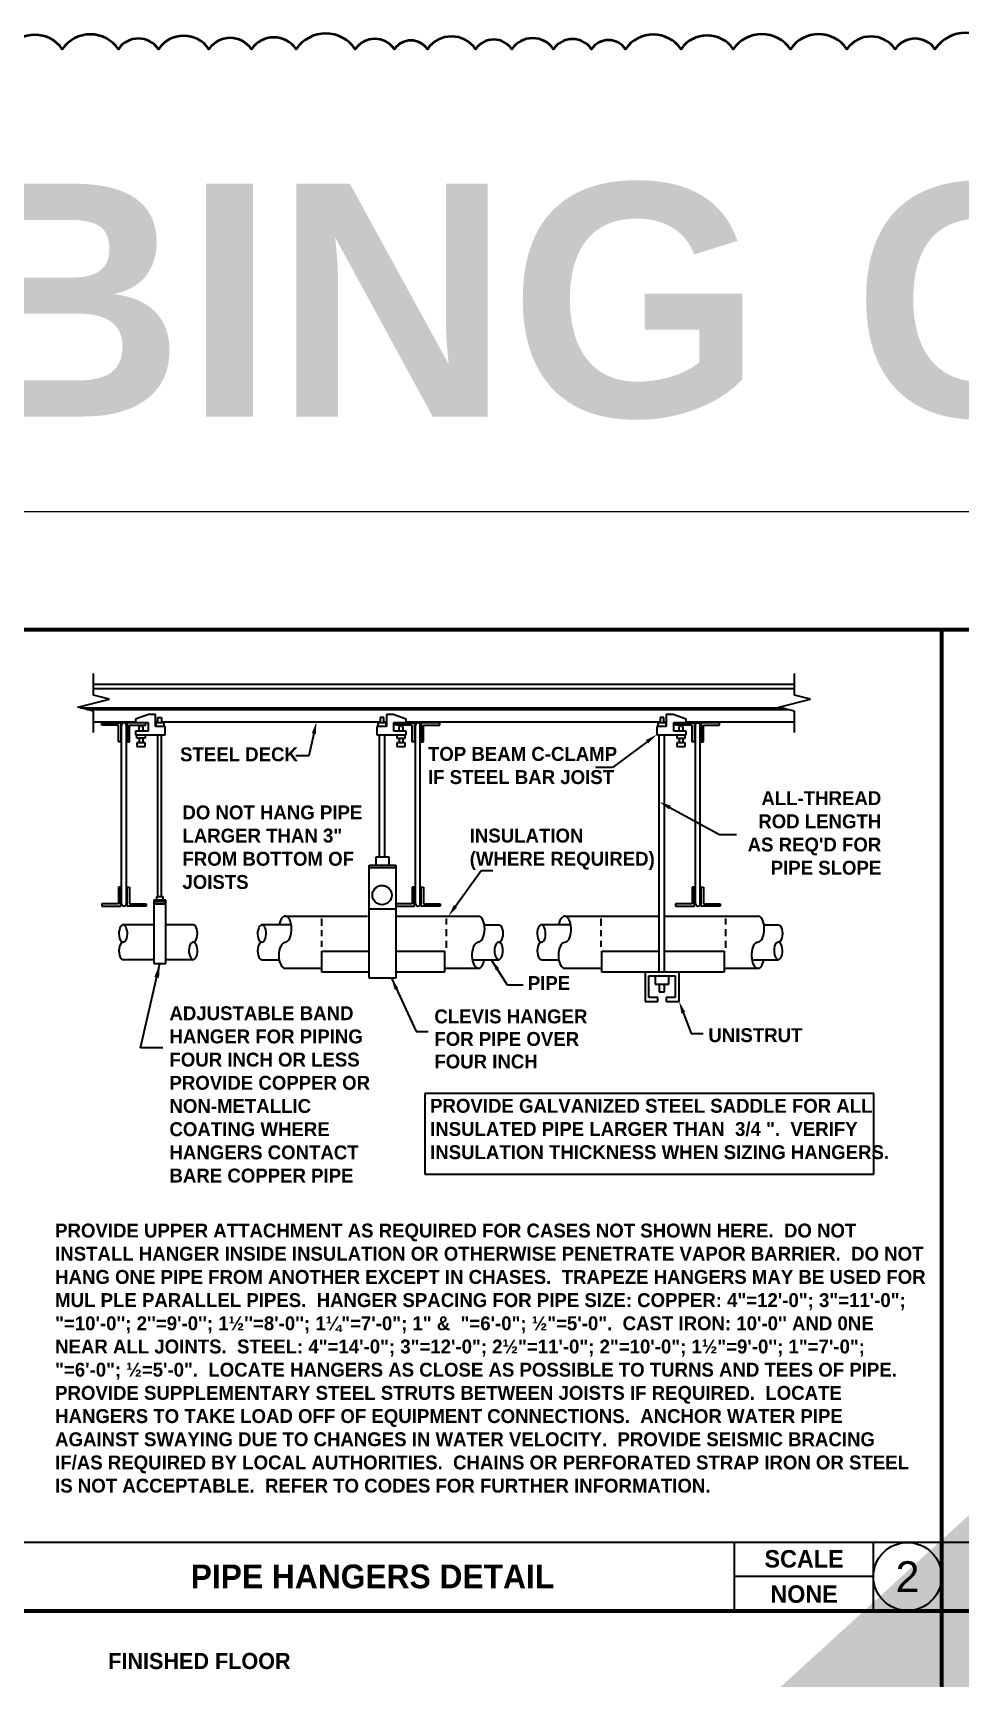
# Model space of a CAD drawing. Header units: inches. Extents: x 2025 to 34930, y -6955 to 4650.
# Drawn here: x 8589.7 to 8828.6, y -2158.5 to -1734.4 of the extents above; entities that cross this region are included whole.
import ezdxf

# ---------------------------------------------------------------- set-up
doc = ezdxf.new("R2010")
doc.units = ezdxf.units.IN
doc.header["$MEASUREMENT"] = 0
doc.layers.get('DEFPOINTS').update_dxf_attribs({"color": 104})
doc.layers.add('PDF-TEXT', color=7, linetype='Continuous', lineweight=35)
doc.layers.add('REV.01', color=1, linetype='Continuous', lineweight=50)
doc.styles.add('Century Gothic_B', font='GOTHICB.TTF', dxfattribs={"height": 6.659722})
doc.styles.add('PDF Arial', font='arial.ttf')
doc.styles.add('PDF Arial Bold', font='arialbd.ttf')
doc.styles.add('SWISS', font='swissl.ttf')
doc.dimstyles.new('STANDARD$7', dxfattribs={"dimscale": 48, "dimtxt": 0.125, "dimasz": 0.125, "dimexe": 0.0625, "dimexo": 0.0625, "dimgap": 0.0625, "dimtad": 1, "dimdec": 0, "dimzin": 3, "dimdsep": 46, "dimlunit": 4, "dimtxsty": 'SWISS', "dimcen": 0.0625, "dimadec": 0, "dimazin": 0, "dimtfac": 1, "dimtdec": 0, "dimtmove": 0, "dimatfit": 3, "dimfxl": 1, "dimfrac": 2, "dimtolj": 1, "dimtzin": 0, "dimarcsym": 0})

msp = doc.modelspace()

# ---------------------------------------------------------------- linework, layer by layer
at = {"layer": 'DEFPOINTS'}
msp.add_lwpolyline([(8330.71, -1857.81), (9797.6, -1857.81), (9797.6, -2938.88), (8330.71, -2938.88)], close=True, dxfattribs=at)
at = {"layer": 'PDF-TEXT', "color": 42, "lineweight": 100}
for p, q in [((8343.83, -1888.19), (9787.29, -1888.19)), ((8823.83, -1888.19), (8823.83, -2917.77)), ((8343.83, -2141.08), (9787.29, -2141.08))]:
    msp.add_line(p, q, dxfattribs=at)
at = {"layer": 'PDF-TEXT'}
for p, q in [((8605.31, -1905.13), (8605.31, -1899.54)), ((8785.96, -1905.13), (8785.96, -1899.54)), ((8605.31, -1902.28), (8785.96, -1902.28)), ((8605.31, -1903.43), (8785.96, -1903.43)), ((8601.21, -1908.19), (8609.42, -1906.11)), ((8609.42, -1906.11), (8605.31, -1905.13)), ((8781.85, -1908.19), (8790.06, -1906.11)), ((8790.06, -1906.11), (8785.96, -1905.13)), ((8605.31, -1909.23), (8601.21, -1908.19)), ((8602.03, -1908.36), (8782.67, -1908.36)), ((8603.62, -1908.79), (8784.26, -1908.79)), ((8605.31, -1914.76), (8605.31, -1909.23)), ((8605.31, -1912.02), (8616.1, -1912.02)), ((8607.39, -1912.85), (8607.39, -1912.24)), ((8607.39, -1912.24), (8612.32, -1912.24)), ((8612.32, -1912.24), (8612.32, -1917.11)), ((8613.09, -1912.24), (8612.81, -1912.35)), ((8613.42, -1912.3), (8613.09, -1912.24)), ((8613.63, -1912.52), (8613.42, -1912.3)), ((8618.78, -1912.24), (8613.96, -1912.24)), ((8613.96, -1912.24), (8613.96, -1917.11)), ((8619.49, -1910.11), (8616.1, -1911.31)), ((8616.1, -1911.31), (8616.1, -1912.13)), ((8616.1, -1912.13), (8619.33, -1912.13)), ((8618.78, -1912.85), (8618.78, -1912.24)), ((8619.33, -1912.13), (8619.33, -1914.38)), ((8621.24, -1910.11), (8619.49, -1910.11)), ((8621.24, -1913.17), (8621.24, -1910.11)), ((8621.24, -1912.02), (8621.9, -1912.02)), ((8621.41, -1913.17), (8621.41, -1912.13)), ((8621.41, -1912.13), (8623.38, -1912.13)), ((8621.9, -1912.13), (8621.9, -1910.87)), ((8621.9, -1910.87), (8622.83, -1910.87)), ((8622.83, -1910.87), (8622.83, -1912.13)), ((8622.83, -1912.02), (8679.16, -1912.02)), ((8623.38, -1912.13), (8623.38, -1913.17)), ((8678.61, -1913.17), (8678.61, -1912.13)), ((8678.61, -1912.13), (8680.58, -1912.13)), ((8680.09, -1910.87), (8679.16, -1910.87)), ((8679.16, -1910.87), (8679.16, -1912.13)), ((8680.09, -1912.13), (8680.09, -1910.87)), ((8680.09, -1912.02), (8680.75, -1912.02)), ((8680.58, -1912.13), (8680.58, -1913.17)), ((8682.5, -1910.11), (8680.75, -1910.11)), ((8680.75, -1910.11), (8680.75, -1913.17)), ((8685.89, -1911.31), (8682.5, -1910.11)), ((8682.66, -1914.38), (8682.66, -1912.13)), ((8682.66, -1912.13), (8685.89, -1912.13)), ((8683.15, -1912.85), (8683.15, -1912.24)), ((8683.15, -1912.24), (8688.03, -1912.24)), ((8685.89, -1912.13), (8685.89, -1911.31)), ((8685.89, -1912.02), (8751.31, -1912.02)), ((8688.03, -1912.24), (8688.03, -1917.11)), ((8688.85, -1912.24), (8688.57, -1912.35)), ((8689.18, -1912.3), (8688.85, -1912.24)), ((8689.39, -1912.52), (8689.18, -1912.3)), ((8694.49, -1912.24), (8689.72, -1912.24)), ((8689.72, -1912.24), (8689.72, -1917.11)), ((8694.49, -1912.85), (8694.49, -1912.24)), ((8750.76, -1913.17), (8750.76, -1912.13)), ((8750.76, -1912.13), (8752.73, -1912.13)), ((8752.24, -1910.87), (8751.31, -1910.87)), ((8751.31, -1910.87), (8751.31, -1912.13)), ((8752.24, -1912.13), (8752.24, -1910.87)), ((8752.24, -1912.02), (8752.89, -1912.02)), ((8752.73, -1912.13), (8752.73, -1913.17)), ((8754.64, -1910.11), (8752.89, -1910.11)), ((8752.89, -1910.11), (8752.89, -1913.17)), ((8757.98, -1911.31), (8754.64, -1910.11)), ((8754.81, -1914.38), (8754.81, -1912.13)), ((8754.81, -1912.13), (8757.98, -1912.13)), ((8755.3, -1912.85), (8755.3, -1912.24)), ((8755.3, -1912.24), (8760.17, -1912.24)), ((8757.98, -1912.13), (8757.98, -1911.31)), ((8757.98, -1912.02), (8785.96, -1911.97)), ((8760.17, -1912.24), (8760.17, -1917.11)), ((8760.67, -1912.35), (8760.94, -1912.24)), ((8760.94, -1912.24), (8761.27, -1912.3)), ((8761.27, -1912.3), (8761.49, -1912.52)), ((8766.63, -1912.24), (8761.87, -1912.24)), ((8761.87, -1912.24), (8761.87, -1917.11)), ((8766.63, -1912.85), (8766.63, -1912.24)), ((8785.96, -1909.23), (8781.85, -1908.19)), ((8785.96, -1914.76), (8785.96, -1909.23)), ((8611.72, -1912.85), (8607.39, -1912.85)), ((8611.72, -1917.11), (8611.72, -1912.85)), ((8612.49, -1958.94), (8612.49, -1912.95)), ((8612.59, -1912.63), (8612.54, -1912.95)), ((8612.81, -1912.35), (8612.59, -1912.63)), ((8613.74, -1912.85), (8613.63, -1912.52)), ((8613.8, -1958.94), (8613.8, -1912.85)), ((8614.57, -1917.11), (8614.57, -1912.85)), ((8614.57, -1912.85), (8618.78, -1912.85)), ((8619.33, -1914.38), (8616.1, -1914.38)), ((8616.1, -1914.38), (8616.1, -1915.31)), ((8616.1, -1915.31), (8623.71, -1915.31)), ((8616.43, -1916.18), (8616.43, -1915.31)), ((8618.56, -1916.18), (8616.43, -1916.18)), ((8617.03, -1913.45), (8617.36, -1912.85)), ((8617.03, -1914.38), (8617.03, -1913.45)), ((8617.03, -1916.18), (8617.03, -1917.44)), ((8617.63, -1912.85), (8617.96, -1913.45)), ((8617.96, -1913.45), (8617.96, -1914.38)), ((8617.96, -1916.18), (8617.96, -1917.44)), ((8618.56, -1915.31), (8618.56, -1916.18)), ((8623.71, -1913.17), (8621.24, -1913.17)), ((8621.9, -1957.02), (8621.9, -1915.31)), ((8622.83, -1957.02), (8622.83, -1915.31)), ((8623.71, -1915.31), (8623.71, -1913.17)), ((8662.08, -1915.03), (8660.77, -1920.73)), ((8680.75, -1913.17), (8678.28, -1913.17)), ((8678.28, -1913.17), (8678.28, -1915.31)), ((8678.28, -1915.31), (8685.89, -1915.31)), ((8678.94, -1946.84), (8678.94, -1915.31)), ((8680.36, -1946.84), (8680.36, -1915.31)), ((8685.89, -1914.38), (8682.66, -1914.38)), ((8687.42, -1912.85), (8683.15, -1912.85)), ((8683.43, -1915.31), (8683.43, -1916.18)), ((8683.43, -1916.18), (8685.56, -1916.18)), ((8684.03, -1913.45), (8684.36, -1912.85)), ((8684.03, -1914.38), (8684.03, -1913.45)), ((8684.03, -1916.18), (8684.03, -1917.44)), ((8684.63, -1912.85), (8684.96, -1913.45)), ((8684.96, -1913.45), (8684.96, -1914.38)), ((8684.96, -1916.18), (8684.96, -1917.44)), ((8685.56, -1916.18), (8685.56, -1915.31)), ((8685.89, -1915.31), (8685.89, -1914.38)), ((8687.42, -1917.11), (8687.42, -1912.85)), ((8688.25, -1958.94), (8688.25, -1912.95)), ((8688.35, -1912.63), (8688.3, -1912.95)), ((8688.57, -1912.35), (8688.35, -1912.63)), ((8689.5, -1912.85), (8689.39, -1912.52)), ((8689.5, -1958.94), (8689.5, -1912.85)), ((8690.33, -1917.11), (8690.33, -1912.85)), ((8690.33, -1912.85), (8694.49, -1912.85)), ((8752.89, -1913.17), (8750.43, -1913.17)), ((8750.43, -1913.17), (8750.43, -1915.31)), ((8750.43, -1915.31), (8757.98, -1915.31)), ((8751.09, -1976.51), (8751.09, -1915.31)), ((8752.46, -1976.51), (8752.46, -1915.31)), ((8757.98, -1914.38), (8754.81, -1914.38)), ((8759.57, -1912.85), (8755.3, -1912.85)), ((8755.58, -1915.31), (8755.58, -1916.18)), ((8755.58, -1916.18), (8757.71, -1916.18)), ((8756.18, -1913.45), (8756.51, -1912.85)), ((8756.18, -1914.38), (8756.18, -1913.45)), ((8756.18, -1916.18), (8756.18, -1917.44)), ((8756.78, -1912.85), (8757.11, -1913.45)), ((8757.11, -1913.45), (8757.11, -1914.38)), ((8757.11, -1916.18), (8757.11, -1917.44)), ((8757.71, -1916.18), (8757.71, -1915.31)), ((8757.98, -1915.31), (8757.98, -1914.38)), ((8759.57, -1917.11), (8759.57, -1912.85)), ((8760.39, -1912.95), (8760.45, -1912.63)), ((8760.39, -1958.94), (8760.39, -1912.95)), ((8760.45, -1912.63), (8760.67, -1912.35)), ((8761.49, -1912.52), (8761.6, -1912.85)), ((8761.65, -1958.94), (8761.65, -1912.85)), ((8762.47, -1917.11), (8762.47, -1912.85)), ((8762.47, -1912.85), (8766.63, -1912.85)), ((8612.32, -1917.11), (8611.72, -1917.11)), ((8613.96, -1917.11), (8614.57, -1917.11)), ((8618.56, -1917.44), (8616.43, -1917.44)), ((8616.43, -1917.44), (8616.43, -1918.32)), ((8616.43, -1918.32), (8618.56, -1918.32)), ((8618.56, -1918.32), (8618.56, -1917.44)), ((8660.77, -1920.73), (8657.43, -1920.73)), ((8685.56, -1917.44), (8683.43, -1917.44)), ((8683.43, -1917.44), (8683.43, -1918.32)), ((8683.43, -1918.32), (8685.56, -1918.32)), ((8685.56, -1918.32), (8685.56, -1917.44)), ((8688.03, -1917.11), (8687.42, -1917.11)), ((8689.72, -1917.11), (8690.33, -1917.11)), ((8747.97, -1917.11), (8738.99, -1923.74)), ((8757.71, -1917.44), (8755.58, -1917.44)), ((8755.58, -1917.44), (8755.58, -1918.32)), ((8755.58, -1918.32), (8757.71, -1918.32)), ((8757.71, -1918.32), (8757.71, -1917.44)), ((8760.17, -1917.11), (8759.57, -1917.11)), ((8761.87, -1917.11), (8762.47, -1917.11)), ((8738.99, -1923.74), (8734.61, -1923.74)), ((8753.77, -1934.03), (8766.58, -1941.04)), ((8766.58, -1941.04), (8771.01, -1941.04)), ((8676.31, -1978.04), (8676.31, -1948.92)), ((8676.31, -1948.92), (8683.21, -1948.92)), ((8683.21, -1949.63), (8676.31, -1949.63)), ((8681.46, -1946.84), (8678.01, -1946.84)), ((8678.01, -1946.84), (8678.01, -1948.92)), ((8681.46, -1948.92), (8681.46, -1946.84)), ((8683.21, -1948.92), (8683.21, -1978.04)), ((8698.54, -1959.54), (8705.16, -1950.29)), ((8705.16, -1950.29), (8708.23, -1950.29)), ((8612.32, -1954.61), (8611.72, -1954.61)), ((8611.72, -1954.61), (8611.72, -1958.94)), ((8612.32, -1959.54), (8612.32, -1954.61)), ((8613.96, -1959.54), (8613.96, -1954.61)), ((8613.96, -1954.61), (8614.57, -1954.61)), ((8614.57, -1954.61), (8614.57, -1958.94)), ((8688.03, -1954.61), (8687.42, -1954.61)), ((8687.42, -1954.61), (8687.42, -1958.94)), ((8688.03, -1959.54), (8688.03, -1954.61)), ((8689.72, -1954.61), (8690.33, -1954.61)), ((8689.72, -1959.54), (8689.72, -1954.61)), ((8690.33, -1954.61), (8690.33, -1958.94)), ((8760.17, -1954.61), (8759.57, -1954.61)), ((8759.57, -1954.61), (8759.57, -1958.94)), ((8760.17, -1959.54), (8760.17, -1954.61)), ((8761.87, -1954.61), (8762.47, -1954.61)), ((8761.87, -1959.54), (8761.87, -1954.61)), ((8762.47, -1954.61), (8762.47, -1958.94)), ((8611.72, -1958.94), (8607.39, -1958.94)), ((8607.39, -1958.94), (8607.39, -1959.54)), ((8612.54, -1958.88), (8612.59, -1959.16)), ((8613.69, -1959.16), (8613.74, -1958.88)), ((8614.57, -1958.94), (8618.89, -1958.94)), ((8618.89, -1958.94), (8618.89, -1959.54)), ((8620.86, -1957.95), (8620.86, -1974.26)), ((8623.93, -1957.95), (8620.86, -1957.95)), ((8620.86, -1958.28), (8623.93, -1958.28)), ((8620.86, -1958.88), (8623.93, -1958.88)), ((8621.63, -1957.95), (8621.63, -1957.02)), ((8621.63, -1957.02), (8623.16, -1957.02)), ((8623.16, -1957.02), (8623.16, -1957.95)), ((8623.93, -1974.26), (8623.93, -1957.95)), ((8687.42, -1958.94), (8683.15, -1958.94)), ((8683.15, -1958.94), (8683.15, -1959.54)), ((8688.3, -1958.88), (8688.35, -1959.16)), ((8689.45, -1959.16), (8689.5, -1958.88)), ((8690.33, -1958.94), (8694.59, -1958.94)), ((8694.59, -1958.94), (8694.59, -1959.54)), ((8755.3, -1958.94), (8755.3, -1959.54)), ((8759.57, -1958.94), (8755.3, -1958.94)), ((8760.45, -1958.88), (8760.5, -1959.16)), ((8761.6, -1959.16), (8761.65, -1958.88)), ((8762.47, -1958.94), (8766.74, -1958.94)), ((8766.74, -1958.94), (8766.74, -1959.54)), ((8607.39, -1959.54), (8612.32, -1959.54)), ((8612.59, -1959.16), (8612.81, -1959.43)), ((8612.81, -1959.43), (8613.14, -1959.48)), ((8613.14, -1959.48), (8613.42, -1959.43)), ((8613.42, -1959.43), (8613.69, -1959.16)), ((8618.89, -1959.54), (8613.96, -1959.54)), ((8654.69, -1962.06), (8675.93, -1962.06)), ((8664, -1962.71), (8664, -1964.57)), ((8683.21, -1960.3), (8676.31, -1960.3)), ((8683.15, -1959.54), (8688.03, -1959.54)), ((8683.21, -1962.06), (8704.45, -1962.06)), ((8688.35, -1959.16), (8688.57, -1959.43)), ((8688.57, -1959.43), (8688.9, -1959.48)), ((8688.9, -1959.48), (8689.18, -1959.43)), ((8689.18, -1959.43), (8689.45, -1959.16)), ((8694.59, -1959.54), (8689.72, -1959.54)), ((8696.13, -1962.71), (8696.13, -1964.25)), ((8726.73, -1962.06), (8751.09, -1962.06)), ((8736.03, -1962.71), (8736.03, -1964.57)), ((8752.46, -1962.06), (8776.49, -1962.06)), ((8755.3, -1959.54), (8760.17, -1959.54)), ((8760.5, -1959.16), (8760.72, -1959.43)), ((8760.72, -1959.43), (8761.05, -1959.48)), ((8761.05, -1959.48), (8761.32, -1959.43)), ((8761.32, -1959.43), (8761.6, -1959.16)), ((8766.74, -1959.54), (8761.87, -1959.54)), ((8768.17, -1962.71), (8768.17, -1964.25)), ((8611.94, -1965.61), (8611.83, -1966.11)), ((8611.83, -1966.11), (8611.83, -1966.71)), ((8611.83, -1966.71), (8611.88, -1967.26)), ((8611.88, -1967.26), (8611.99, -1967.75)), ((8612.1, -1965.12), (8611.94, -1965.61)), ((8612.27, -1964.74), (8612.1, -1965.12)), ((8612.54, -1964.46), (8612.27, -1964.74)), ((8612.76, -1964.3), (8612.54, -1964.46)), ((8620.86, -1964.3), (8612.76, -1964.3)), ((8613.31, -1964.46), (8613.09, -1964.3)), ((8613.58, -1964.74), (8613.31, -1964.46)), ((8613.74, -1965.12), (8613.58, -1964.74)), ((8613.91, -1965.61), (8613.74, -1965.12)), ((8613.85, -1967.75), (8613.96, -1967.26)), ((8614.02, -1966.11), (8613.91, -1965.61)), ((8613.96, -1967.26), (8614.02, -1966.71)), ((8614.02, -1966.71), (8614.02, -1966.11)), ((8630.99, -1964.3), (8623.93, -1964.3)), ((8631.26, -1964.36), (8630.99, -1964.3)), ((8631.53, -1964.57), (8631.26, -1964.36)), ((8631.75, -1964.96), (8631.53, -1964.57)), ((8631.92, -1965.4), (8631.75, -1964.96)), ((8632.03, -1965.94), (8631.92, -1965.4)), ((8631.92, -1967.64), (8632.03, -1967.15)), ((8632.08, -1966.54), (8632.03, -1965.94)), ((8632.03, -1967.15), (8632.08, -1966.54)), ((8647.68, -1965.61), (8647.57, -1966.11)), ((8647.57, -1966.11), (8647.57, -1966.71)), ((8647.57, -1966.71), (8647.63, -1967.26)), ((8647.63, -1967.26), (8647.74, -1967.75)), ((8647.85, -1965.12), (8647.68, -1965.61)), ((8648.01, -1964.74), (8647.85, -1965.12)), ((8648.28, -1964.46), (8648.01, -1964.74)), ((8648.56, -1964.3), (8648.28, -1964.46)), ((8656.28, -1964.3), (8648.56, -1964.3)), ((8649.05, -1964.46), (8648.83, -1964.3)), ((8649.33, -1964.74), (8649.05, -1964.46)), ((8649.49, -1965.12), (8649.33, -1964.74)), ((8649.65, -1965.61), (8649.49, -1965.12)), ((8649.6, -1967.75), (8649.71, -1967.26)), ((8649.76, -1966.11), (8649.65, -1965.61)), ((8649.71, -1967.26), (8649.76, -1966.71)), ((8649.76, -1966.71), (8649.76, -1966.11)), ((8664, -1965.67), (8664, -1967.26)), ((8696.13, -1965.4), (8696.13, -1967.26)), ((8706.04, -1964.3), (8709.7, -1964.3)), ((8709.7, -1964.3), (8709.98, -1964.36)), ((8709.98, -1964.36), (8710.25, -1964.57)), ((8710.25, -1964.57), (8710.47, -1964.96)), ((8710.47, -1964.96), (8710.63, -1965.4)), ((8710.63, -1965.4), (8710.74, -1965.94)), ((8710.74, -1967.15), (8710.63, -1967.64)), ((8710.74, -1965.94), (8710.8, -1966.54)), ((8710.8, -1966.54), (8710.74, -1967.15)), ((8719.72, -1965.61), (8719.61, -1966.11)), ((8719.61, -1966.11), (8719.61, -1966.71)), ((8719.61, -1966.71), (8719.67, -1967.26)), ((8719.67, -1967.26), (8719.78, -1967.75)), ((8719.88, -1965.12), (8719.72, -1965.61)), ((8720.05, -1964.74), (8719.88, -1965.12)), ((8720.32, -1964.46), (8720.05, -1964.74)), ((8720.6, -1964.3), (8720.32, -1964.46)), ((8728.31, -1964.3), (8720.6, -1964.3)), ((8721.09, -1964.46), (8720.87, -1964.3)), ((8721.36, -1964.74), (8721.09, -1964.46)), ((8721.53, -1965.12), (8721.36, -1964.74)), ((8721.69, -1965.61), (8721.53, -1965.12)), ((8721.64, -1967.75), (8721.75, -1967.26)), ((8721.8, -1966.11), (8721.69, -1965.61)), ((8721.75, -1967.26), (8721.8, -1966.71)), ((8721.8, -1966.71), (8721.8, -1966.11)), ((8736.03, -1965.67), (8736.03, -1967.26)), ((8768.17, -1965.4), (8768.17, -1967.26)), ((8778.07, -1964.3), (8781.74, -1964.3)), ((8781.74, -1964.3), (8782.01, -1964.36)), ((8782.01, -1964.36), (8782.29, -1964.57)), ((8782.29, -1964.57), (8782.51, -1964.96)), ((8782.51, -1964.96), (8782.67, -1965.4)), ((8782.67, -1965.4), (8782.78, -1965.94)), ((8782.78, -1967.15), (8782.67, -1967.64)), ((8782.78, -1965.94), (8782.84, -1966.54)), ((8782.84, -1966.54), (8782.78, -1967.15)), ((8611.88, -1970.43), (8611.83, -1971.03)), ((8611.83, -1971.03), (8611.88, -1971.64)), ((8611.99, -1969.88), (8611.88, -1970.43)), ((8611.88, -1971.64), (8611.99, -1972.13)), ((8611.99, -1967.75), (8612.16, -1968.19)), ((8612.16, -1969.45), (8611.99, -1969.88)), ((8612.16, -1968.19), (8612.38, -1968.52)), ((8612.38, -1969.06), (8612.16, -1969.45)), ((8612.38, -1968.52), (8612.65, -1968.73)), ((8612.65, -1968.84), (8612.38, -1969.06)), ((8612.65, -1968.73), (8612.92, -1968.79)), ((8612.92, -1968.79), (8612.65, -1968.84)), ((8612.92, -1968.79), (8613.2, -1968.73)), ((8613.2, -1968.73), (8613.47, -1968.52)), ((8613.47, -1968.52), (8613.69, -1968.19)), ((8613.69, -1968.19), (8613.85, -1967.75)), ((8629.95, -1970.32), (8629.89, -1970.87)), ((8629.89, -1970.87), (8629.89, -1971.47)), ((8629.89, -1971.47), (8630, -1971.96)), ((8630.06, -1969.83), (8629.95, -1970.32)), ((8630.22, -1969.39), (8630.06, -1969.83)), ((8630.44, -1969.06), (8630.22, -1969.39)), ((8630.71, -1968.84), (8630.44, -1969.06)), ((8630.99, -1968.79), (8630.71, -1968.84)), ((8630.99, -1968.79), (8631.26, -1968.73)), ((8631.26, -1968.84), (8630.99, -1968.79)), ((8631.26, -1968.73), (8631.53, -1968.52)), ((8631.53, -1969.06), (8631.26, -1968.84)), ((8631.53, -1968.52), (8631.75, -1968.13)), ((8631.75, -1969.39), (8631.53, -1969.06)), ((8631.75, -1968.13), (8631.92, -1967.64)), ((8631.92, -1969.83), (8631.75, -1969.39)), ((8632.03, -1970.32), (8631.92, -1969.83)), ((8631.97, -1971.96), (8632.08, -1971.47)), ((8632.08, -1970.87), (8632.03, -1970.32)), ((8632.08, -1971.47), (8632.08, -1970.87)), ((8647.63, -1970.43), (8647.57, -1971.03)), ((8647.57, -1971.03), (8647.63, -1971.64)), ((8647.74, -1969.88), (8647.63, -1970.43)), ((8647.63, -1971.64), (8647.74, -1972.13)), ((8647.74, -1967.75), (8647.9, -1968.19)), ((8647.9, -1969.45), (8647.74, -1969.88)), ((8647.9, -1968.19), (8648.12, -1968.52)), ((8648.12, -1969.06), (8647.9, -1969.45)), ((8648.12, -1968.52), (8648.39, -1968.73)), ((8648.39, -1968.84), (8648.12, -1969.06)), ((8648.39, -1968.73), (8648.67, -1968.79)), ((8648.67, -1968.79), (8648.39, -1968.84)), ((8648.67, -1968.79), (8648.94, -1968.73)), ((8648.94, -1968.73), (8649.22, -1968.52)), ((8649.22, -1968.52), (8649.43, -1968.19)), ((8649.43, -1968.19), (8649.6, -1967.75)), ((8664, -1968.41), (8664, -1969.99)), ((8664.16, -1976.51), (8664.16, -1971.09)), ((8664.16, -1971.09), (8676.26, -1971.09)), ((8683.21, -1971.09), (8695.74, -1971.09)), ((8695.74, -1971.09), (8695.74, -1976.51)), ((8696.13, -1968.41), (8696.13, -1970.21)), ((8708.66, -1970.32), (8708.61, -1970.87)), ((8708.61, -1970.87), (8708.61, -1971.47)), ((8708.61, -1971.47), (8708.72, -1971.96)), ((8708.77, -1969.83), (8708.66, -1970.32)), ((8708.94, -1969.39), (8708.77, -1969.83)), ((8709.16, -1969.06), (8708.94, -1969.39)), ((8709.43, -1968.84), (8709.16, -1969.06)), ((8709.7, -1968.79), (8709.43, -1968.84)), ((8709.98, -1968.73), (8709.7, -1968.79)), ((8709.98, -1968.84), (8709.7, -1968.79)), ((8710.25, -1968.52), (8709.98, -1968.73)), ((8710.25, -1969.06), (8709.98, -1968.84)), ((8710.47, -1968.13), (8710.25, -1968.52)), ((8710.47, -1969.39), (8710.25, -1969.06)), ((8710.63, -1967.64), (8710.47, -1968.13)), ((8710.63, -1969.83), (8710.47, -1969.39)), ((8710.74, -1970.32), (8710.63, -1969.83)), ((8710.69, -1971.96), (8710.8, -1971.47)), ((8710.8, -1970.87), (8710.74, -1970.32)), ((8710.8, -1971.47), (8710.8, -1970.87)), ((8719.67, -1970.43), (8719.61, -1971.03)), ((8719.61, -1971.03), (8719.67, -1971.64)), ((8719.78, -1969.88), (8719.67, -1970.43)), ((8719.67, -1971.64), (8719.78, -1972.13)), ((8719.78, -1967.75), (8719.94, -1968.19)), ((8719.94, -1969.45), (8719.78, -1969.88)), ((8719.94, -1968.19), (8720.16, -1968.52)), ((8720.16, -1969.06), (8719.94, -1969.45)), ((8720.16, -1968.52), (8720.43, -1968.73)), ((8720.43, -1968.84), (8720.16, -1969.06)), ((8720.43, -1968.73), (8720.71, -1968.79)), ((8720.71, -1968.79), (8720.43, -1968.84)), ((8720.71, -1968.79), (8720.98, -1968.73)), ((8720.98, -1968.73), (8721.25, -1968.52)), ((8721.25, -1968.52), (8721.47, -1968.19)), ((8721.47, -1968.19), (8721.64, -1967.75)), ((8736.03, -1968.41), (8736.03, -1969.99)), ((8736.25, -1976.51), (8736.25, -1971.09)), ((8736.25, -1971.09), (8751.09, -1971.09)), ((8752.46, -1971.09), (8767.78, -1971.09)), ((8767.78, -1971.09), (8767.78, -1976.51)), ((8768.17, -1968.41), (8768.17, -1970.21)), ((8780.7, -1970.32), (8780.65, -1970.87)), ((8780.65, -1970.87), (8780.65, -1971.47)), ((8780.65, -1971.47), (8780.76, -1971.96)), ((8780.81, -1969.83), (8780.7, -1970.32)), ((8780.97, -1969.39), (8780.81, -1969.83)), ((8781.19, -1969.06), (8780.97, -1969.39)), ((8781.47, -1968.84), (8781.19, -1969.06)), ((8781.74, -1968.79), (8781.47, -1968.84)), ((8782.01, -1968.73), (8781.74, -1968.79)), ((8782.01, -1968.84), (8781.74, -1968.79)), ((8782.29, -1968.52), (8782.01, -1968.73)), ((8782.29, -1969.06), (8782.01, -1968.84)), ((8782.51, -1968.13), (8782.29, -1968.52)), ((8782.51, -1969.39), (8782.29, -1969.06)), ((8782.67, -1967.64), (8782.51, -1968.13)), ((8782.67, -1969.83), (8782.51, -1969.39)), ((8782.78, -1970.32), (8782.67, -1969.83)), ((8782.73, -1971.96), (8782.84, -1971.47)), ((8782.84, -1970.87), (8782.78, -1970.32)), ((8782.84, -1971.47), (8782.84, -1970.87)), ((8611.99, -1972.13), (8612.16, -1972.62)), ((8612.16, -1972.62), (8612.38, -1973)), ((8612.38, -1973), (8612.65, -1973.22)), ((8612.65, -1973.22), (8612.92, -1973.28)), ((8620.86, -1973.33), (8612.92, -1973.33)), ((8617.36, -1995.99), (8622.39, -1974.26)), ((8620.86, -1974.26), (8623.93, -1974.26)), ((8630.99, -1973.33), (8623.93, -1973.33)), ((8630, -1971.96), (8630.17, -1972.46)), ((8630.17, -1972.46), (8630.33, -1972.84)), ((8630.33, -1972.84), (8630.6, -1973.11)), ((8630.6, -1973.11), (8630.82, -1973.28)), ((8630.82, -1973.28), (8631.15, -1973.28)), ((8631.15, -1973.28), (8631.37, -1973.11)), ((8631.37, -1973.11), (8631.64, -1972.84)), ((8631.64, -1972.84), (8631.81, -1972.46)), ((8631.81, -1972.46), (8631.97, -1971.96)), ((8647.74, -1972.13), (8647.9, -1972.62)), ((8647.9, -1972.62), (8648.12, -1972.95)), ((8648.12, -1972.95), (8648.39, -1973.22)), ((8648.39, -1973.22), (8648.67, -1973.28)), ((8648.67, -1973.33), (8653.05, -1973.33)), ((8654.69, -1975.52), (8664.16, -1975.52)), ((8695.74, -1975.52), (8704.45, -1975.52)), ((8702.86, -1973.33), (8709.7, -1973.33)), ((8711.95, -1979.9), (8707.79, -1973.22)), ((8708.72, -1971.96), (8708.88, -1972.46)), ((8708.88, -1972.46), (8709.05, -1972.84)), ((8709.05, -1972.84), (8709.32, -1973.11)), ((8709.32, -1973.11), (8709.54, -1973.28)), ((8709.54, -1973.28), (8709.87, -1973.28)), ((8709.87, -1973.28), (8710.09, -1973.11)), ((8710.09, -1973.11), (8710.36, -1972.84)), ((8710.36, -1972.84), (8710.52, -1972.46)), ((8710.52, -1972.46), (8710.69, -1971.96)), ((8719.78, -1972.13), (8719.94, -1972.62)), ((8719.94, -1972.62), (8720.16, -1972.95)), ((8720.16, -1972.95), (8720.43, -1973.22)), ((8720.43, -1973.22), (8720.71, -1973.28)), ((8720.71, -1973.33), (8725.14, -1973.33)), ((8726.73, -1975.52), (8736.25, -1975.52)), ((8767.78, -1975.52), (8776.49, -1975.52)), ((8774.9, -1973.33), (8781.74, -1973.33)), ((8780.76, -1971.96), (8780.92, -1972.46)), ((8780.92, -1972.46), (8781.08, -1972.84)), ((8781.08, -1972.84), (8781.36, -1973.11)), ((8781.36, -1973.11), (8781.58, -1973.28)), ((8781.58, -1973.28), (8781.91, -1973.28)), ((8781.91, -1973.28), (8782.12, -1973.11)), ((8782.12, -1973.11), (8782.4, -1972.84)), ((8782.4, -1972.84), (8782.56, -1972.46)), ((8782.56, -1972.46), (8782.73, -1971.96)), ((8676.26, -1976.51), (8664.16, -1976.51)), ((8683.21, -1978.04), (8676.31, -1978.04)), ((8682.06, -1978.04), (8688.46, -1991.83)), ((8695.74, -1976.51), (8683.21, -1976.51)), ((8716, -1979.9), (8711.95, -1979.9)), ((8767.78, -1976.51), (8736.25, -1976.51)), ((8747.42, -1976.51), (8747.42, -1984.06)), ((8748.4, -1983.08), (8748.4, -1977.49)), ((8748.4, -1977.49), (8755.19, -1977.49)), ((8750.05, -1977.49), (8750.05, -1979.57)), ((8750.05, -1979.57), (8753.5, -1979.57)), ((8751.09, -1979.57), (8751.09, -1981.6)), ((8752.46, -1981.6), (8752.46, -1979.57)), ((8753.5, -1979.57), (8753.5, -1977.49)), ((8755.19, -1977.49), (8755.19, -1983.08)), ((8756.18, -1984.06), (8756.18, -1976.51)), ((8747.42, -1984.06), (8750.7, -1984.06)), ((8750.7, -1983.08), (8748.4, -1983.08)), ((8750.7, -1984.06), (8750.7, -1983.08)), ((8751.09, -1981.6), (8752.46, -1981.6)), ((8755.19, -1983.08), (8752.89, -1983.08)), ((8752.89, -1983.08), (8752.89, -1984.06)), ((8752.89, -1984.06), (8756.18, -1984.06)), ((8757.27, -1986.91), (8759.3, -1992.33)), ((8688.46, -1991.83), (8691.53, -1991.83)), ((8759.3, -1992.33), (8762.36, -1992.33)), ((8623.16, -1995.99), (8617.36, -1995.99)), ((8690.65, -2007.79), (8690.65, -2028.53)), ((8806.38, -2007.79), (8690.65, -2007.79)), ((8806.38, -2028.53), (8806.38, -2007.79)), ((8690.65, -2028.53), (8806.38, -2028.53)), ((9787.29, -2123.5), (8343.83, -2123.5)), ((8770.5, -2141.08), (8770.5, -2123.5)), ((8806.27, -2141.08), (8806.27, -2123.5)), ((8806.27, -2132.28), (8770.5, -2132.28))]:
    msp.add_line(p, q, dxfattribs=at)
for centre, radius in [((8679.64, -1956.64), 2.48), ((8815.05, -2132.28), 8.78)]:
    msp.add_circle(centre, radius, dxfattribs=at)
for centre, major_axis, ratio, start_param, end_param in [((8654.7, -1965.4), (-0.02, 3.34), 0.487998, 3.122007, 7.516953), ((8704.42, -1965.4), (0.02, 3.34), 0.500716, 3.168428, 6.281911), ((8726.74, -1965.4), (-0.02, 3.34), 0.487998, 3.122007, 7.516953), ((8776.46, -1965.4), (0.02, 3.34), 0.500716, 3.168428, 6.281911), ((8654.71, -1972.18), (0.02, 3.34), 0.500716, 0.026835, 3.140319), ((8704.44, -1972.18), (-0.02, 3.34), 0.489241, 6.265628, 10.641528), ((8726.75, -1972.18), (0.02, 3.34), 0.500716, 0.026835, 3.140319), ((8776.48, -1972.18), (-0.02, 3.34), 0.489241, 6.265628, 10.641528)]:
    msp.add_ellipse(centre, major_axis=major_axis, ratio=ratio, start_param=start_param, end_param=end_param, dxfattribs=at)
at = {"layer": 'PDF-TEXT', "transparency": 33554559}
for points in [[(8661.53, -1914.93), (8662.74, -1912.02), (8662.57, -1915.14)], [(8747.64, -1916.68), (8750.43, -1915.31), (8748.24, -1917.55)], [(8754.04, -1933.59), (8751.09, -1932.61), (8753.55, -1934.52)], [(8698.97, -1959.81), (8696.78, -1962.06), (8698.15, -1959.21)], [(8620.97, -1977.71), (8622.17, -1977.99), (8622.39, -1974.26)], [(8709.81, -1975.52), (8708.99, -1976.07), (8707.79, -1973.22)], [(8682.88, -1981.05), (8683.81, -1980.61), (8682.06, -1978.04)], [(8756.78, -1987.13), (8756.18, -1984.06), (8757.76, -1986.74)]]:
    msp.add_solid(points, dxfattribs=at)
at = {"layer": 'REV.01'}
msp.add_lwpolyline([(8838.07, -1738.58, 0.520567), (8822.12, -1738.58, 0.520567), (8811.85, -1738.58, 0.520567), (8799.44, -1738.58, 0.520567), (8784.87, -1738.58, 0.520567), (8770.13, -1738.58, 0.520567), (8756.7, -1738.58, 0.520567), (8742.36, -1738.58, 0.520567), (8733.61, -1738.58, 0.520567), (8723.82, -1738.58, 0.520567), (8713.1, -1738.58, 0.520567), (8703.74, -1738.58, 0.520567), (8691.33, -1738.58, 0.520567), (8682.83, -1738.58, 0.520567), (8672.75, -1738.58, 0.520567), (8657.51, -1738.58, 0.520567), (8645.97, -1738.58, 0.520567), (8635.04, -1738.58, 0.520567), (8622.01, -1738.58, 0.520567), (8611.69, -1738.58, 0.520567), (8597.24, -1738.58, 0.520567), (8583.14, -1738.58, 0.520567)], format="xyb", dxfattribs=at)

# ---------------------------------------------------------------- texts
at = {"layer": 'DEFPOINTS', "insert": (8330.71, -1773.3), "char_height": 60, "attachment_point": 1, "style": 'PDF Arial'}
msp.add_mtext('{\\fArial|b1|i0|c0|p34;PLUMBING GENERAL DETAILS}', dxfattribs=at)
at = {"layer": 'PDF-TEXT', "attachment_point": 7, "style": 'Century Gothic_B'}
for s, insert, char_height in [('STEEL DECK', (8627.59, -1922.21), 3.586), ('INSULATION\\P(WHERE REQUIRED)', (8702.23, -1950.16), 3.5857), ('PIPE', (8717.2, -1981.11), 3.586)]:
    msp.add_mtext(s, dxfattribs=dict(at, insert=insert, char_height=char_height))
at = {"layer": 'PDF-TEXT'}
for s, insert, char_height, width, attachment_point, style in [('TOP BEAM C-CLAMP IF STEEL BAR JOIST', (8691.47, -1918.46), 3.5857, 50.9139, 1, 'Century Gothic_B'), ('DO NOT HANG PIPE LARGER THAN 3" FROM BOTTOM OF JOISTS', (8628.2, -1933.54), 3.5857, 48.1986, 1, 'Century Gothic_B'), ("ALL-THREAD ROD LENGTH AS REQ'D FOR PIPE SLOPE", (8808.29, -1929.87), 3.5857, 37.1547, 3, 'Century Gothic_B'), ('ADJUSTABLE BAND HANGER FOR PIPING FOUR INCH OR LESS   PROVIDE COPPER OR NON-METALLIC COATING WHERE HANGERS CONTACT BARE COPPER PIPE', (8624.86, -1985.3), 3.58568, 58.5502, 1, 'Century Gothic_B'), ('UNISTRUT', (8763.73, -1990.96), 3.586, 19.2548, 1, 'Century Gothic_B'), ('PROVIDE GALVANIZED STEEL SADDLE FOR ALL INSULATED PIPE LARGER THAN  3/4 ".  VERIFY INSULATION THICKNESS WHEN SIZING HANGERS.', (8692.02, -2009.16), 3.58568, 122.1134, 1, 'Century Gothic_B'), ('PROVIDE UPPER ATTACHMENT AS REQUIRED FOR CASES NOT SHOWN HERE.  DO NOT INSTALL HANGER INSIDE INSULATION OR OTHERWISE PENETRATE VAPOR BARRIER.  DO NOT HANG ONE PIPE FROM ANOTHER EXCEPT IN CHASES.  TRAPEZE HANGERS MAY BE USED FOR MUL PLE PARALLEL PIPES.  HANGER SPACING FOR PIPE SIZE: COPPER: 4"=12\'-0"; 3"=11\'-0";   "=10\'-0\'\'; 2\'\'=9\'-0\'\'; 1½\'\'=8\'-0\'\'; 1¼"=7\'-0"; 1" &  "=6\'-0"; ½"=5\'-0".  CAST IRON: 10\'-0\'\' AND 0NE NEAR ALL JOINTS.  STEEL: 4"=14\'-0"; 3"=12\'-0"; 2½"=11\'-0"; 2"=10\'-0"; 1½"=9\'-0\'\'; 1"=7\'-0";  "=6\'-0"; ½=5\'-0".  LOCATE HANGERS AS CLOSE AS POSSIBLE TO TURNS AND TEES OF PIPE.  PROVIDE SUPPLEMENTARY STEEL STRUTS BETWEEN JOISTS IF REQUIRED.  LOCATE HANGERS TO TAKE LOAD OFF OF EQUIPMENT CONNECTIONS.  ANCHOR WATER PIPE AGAINST SWAYING DUE TO CHANGES IN WATER VELOCITY.  PROVIDE SEISMIC BRACING IF/AS REQUIRED BY LOCAL AUTHORITIES.  CHAINS OR PERFORATED STRAP IRON OR STEEL IS NOT ACCEPTABLE.  REFER TO CODES FOR FURTHER INFORMATION.', (8595.39, -2041.31), 3.58568, 223.6948, 1, 'Century Gothic_B'), ('{\\fCentury Gothic|b1|i0|c0|p34;SCALE}', (8788.39, -2127.74), 4.5, 35.7683, 5, 'PDF Arial Bold'), ('2', (8815.05, -2132.28), 7.89, 17.5595, 5, 'PDF Arial'), ('{\\fCentury Gothic|b1|i0|c0|p34;PIPE HANGERS DETAIL}', (8677.17, -2132.29), 6.1202, 186.6721, 5, 'PDF Arial Bold'), ('{\\fCentury Gothic|b1|i0|c0|p34;NONE}', (8788.39, -2136.83), 4.5, 35.7683, 5, 'PDF Arial Bold'), ('FINISHED FLOOR', (8609.07, -2151.96), 4.1625, 54.9709, 1, 'Century Gothic_B')]:
    msp.add_mtext(s, dxfattribs=dict(at, insert=insert, char_height=char_height, width=width, attachment_point=attachment_point, style=style))
at = {"layer": 'PDF-TEXT', "insert": (8693.12, -1986.12), "char_height": 3.5857, "width": 46.6306, "attachment_point": 1, "line_spacing_factor": 0.972, "style": 'Century Gothic_B'}
msp.add_mtext('CLEVIS HANGER FOR PIPE OVER FOUR INCH', dxfattribs=at)

# ---------------------------------------------------------------- leaders
at = {"layer": 'PDF-TEXT'}
msp.add_leader([(8490.99, -2426.52), (8509.15, -2414.71), (8527.92, -2414.71)], dimstyle='STANDARD$7', override={"dimscale": 4608.000444, "dimtxt": 0.938}, dxfattribs=at)

doc.saveas('drawing.dxf')
